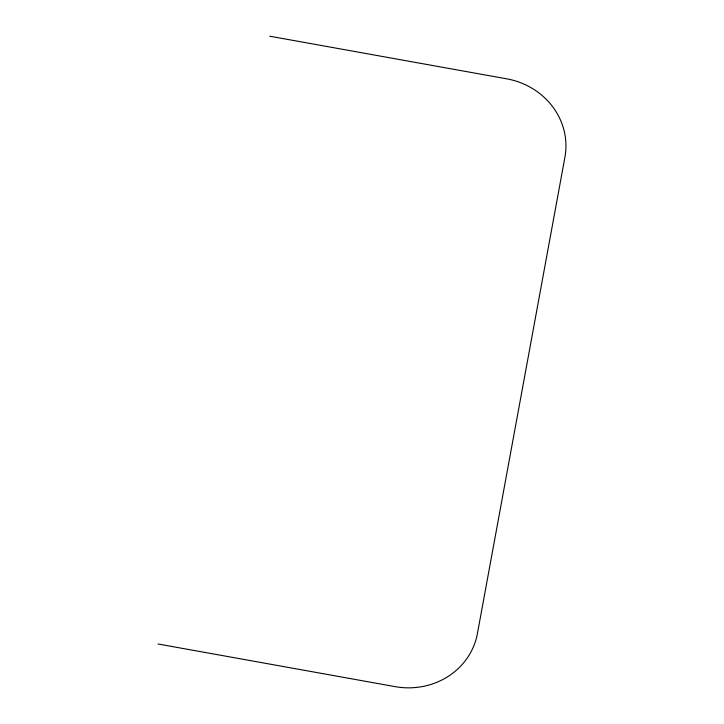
<?xml version="1.0" encoding="UTF-8"?>
<svg xmlns="http://www.w3.org/2000/svg" width="724" height="724" viewBox="0 0 724 724"><rect width="100%" height="100%" fill="white"/><g stroke="black" fill="none" stroke-linecap="round" stroke-linejoin="round"><path stroke-width="1.09" d="M269.717 36.2L506.755 78.844A71.368 66.807 8.7 0 1 564.928 157.18L477.415 633.563A71.368 66.807 8.7 0 1 395.105 686.633L158.058 643.998"/></g></svg>
